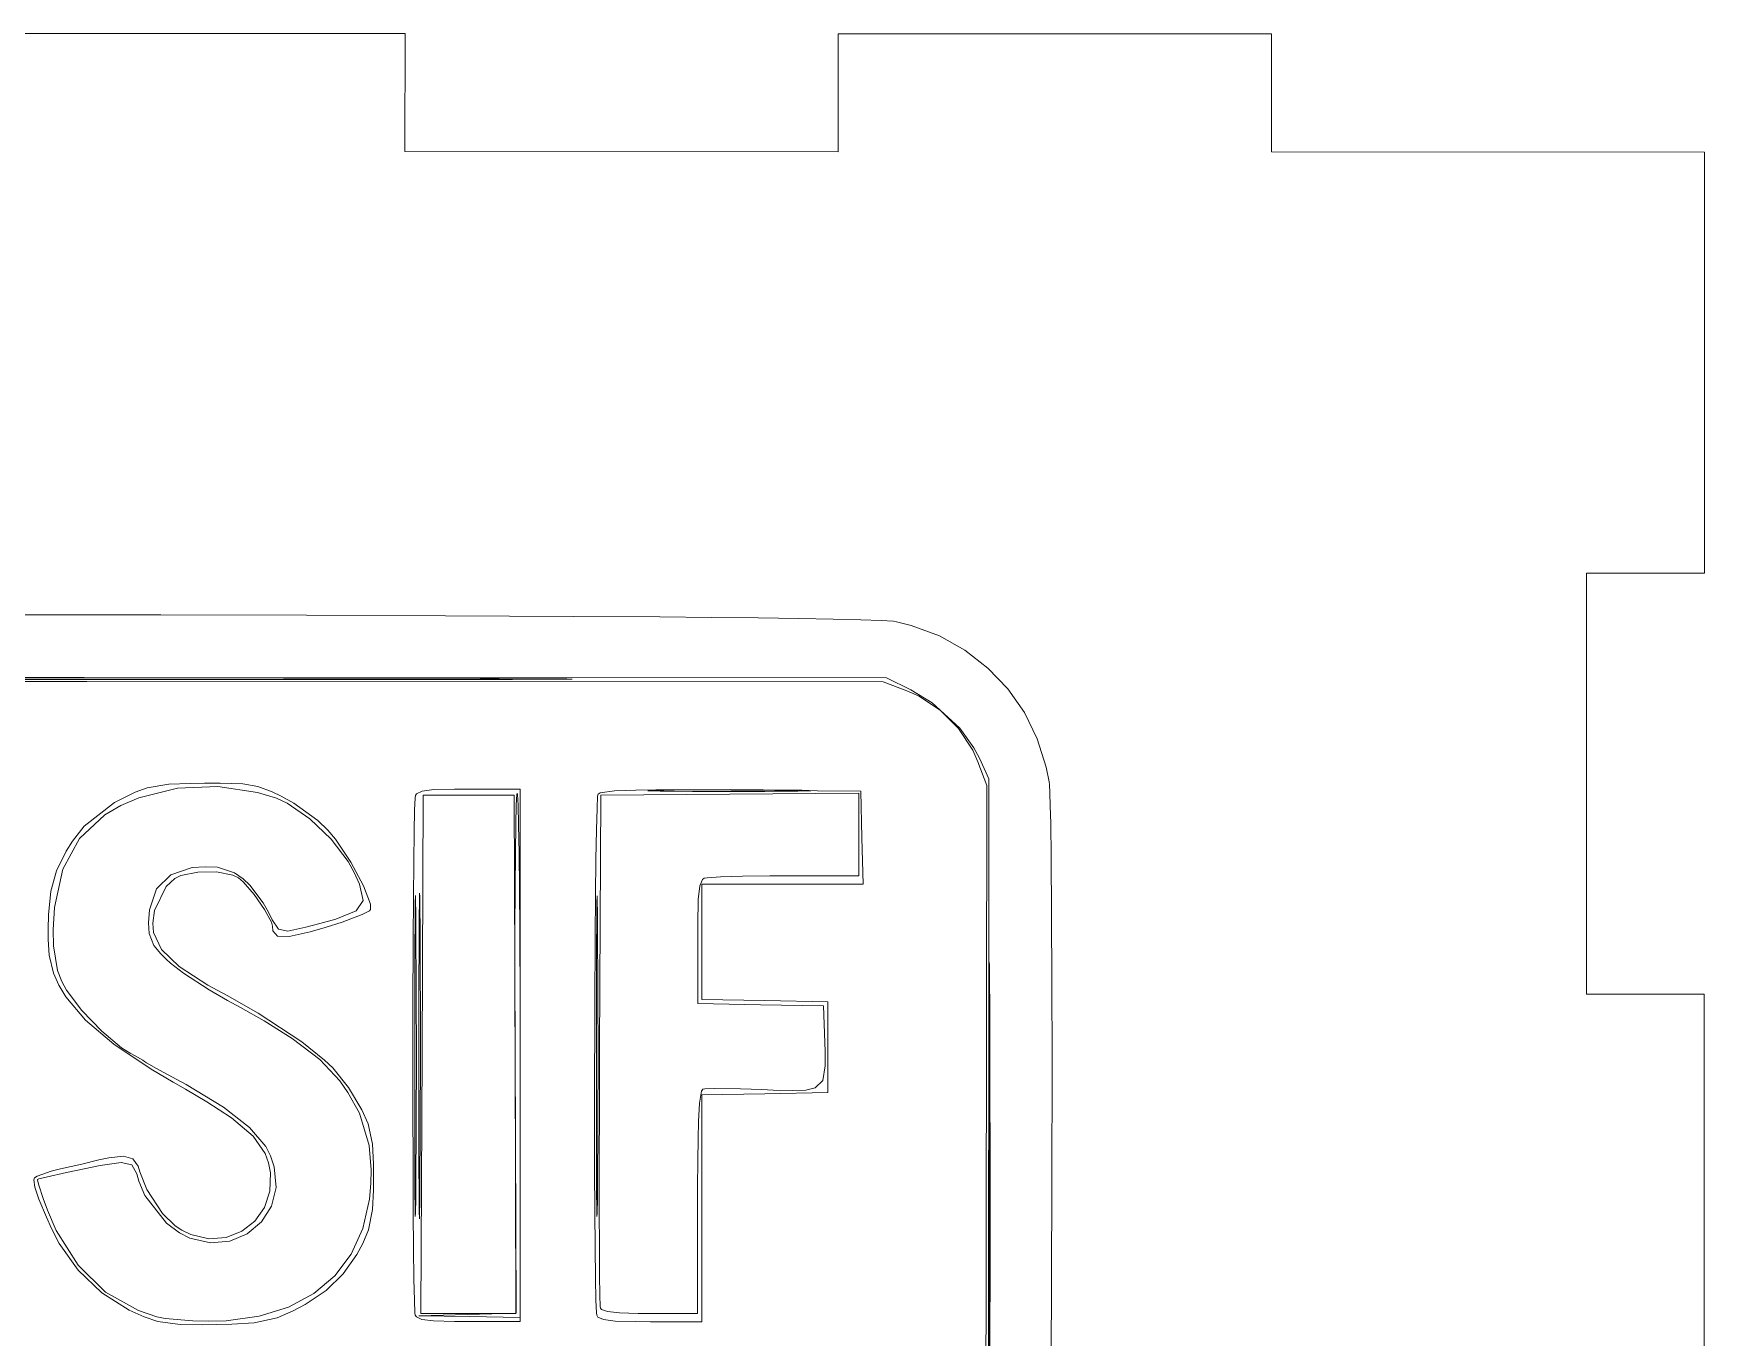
# Model space of a CAD drawing. Header units: millimetres. Extents: x 0 to 610, y 0 to 514.
# Drawn here: x 476 to 518.53, y 75.3 to 108.49 of the extents above; entities that cross this region are included whole.
import ezdxf

# ---------------------------------------------------------------- set-up
doc = ezdxf.new("R2010")
doc.units = ezdxf.units.MM
doc.header["$LTSCALE"] = 0.05
doc.layers.get('0').update_dxf_attribs({"plot": 0})
doc.layers.add('CUT', color=1, linetype='Continuous', lineweight=0)
doc.layers.add('ETCH', color=5, linetype='Continuous', lineweight=0)

# ---------------------------------------------------------------- blocks, each defined once
blk = doc.blocks.new('bottom_outer')
blk.add_lwpolyline([(-642, 67.286), (-642, 56.571), (-645, 56.571), (-645, 45.857), (-642, 45.857), (-642, 35.143), (-645, 35.143), (-645, 24.429), (-642, 24.429), (-642, 13.714), (-645, 13.714), (-645, 3), (-633.974, 3), (-633.974, 0), (-622.949, 0), (-622.949, 3), (-611.923, 3), (-611.923, 0), (-600.897, 0)])
blk = doc.blocks.new('cpsif')
for p, q in [((217.098928, 468.22577), (252.901072, 468.22577)), ((252.901072, 468.22577), (288.172067, 468.176675)), ((288.172067, 468.176675), (321.849619, 468.078486)), ((321.849619, 468.078486), (352.871431, 467.931202)), ((352.871431, 467.931202), (373.755924, 467.788521)), ((373.755924, 467.788521), (386.295721, 467.678059)), ((386.295721, 467.678059), (397.574042, 467.555322)), ((397.574042, 467.555322), (407.458099, 467.420312)), ((407.458099, 467.420312), (415.815107, 467.273029)), ((415.815107, 467.273029), (422.512277, 467.113471)), ((422.512277, 467.113471), (427.416822, 466.94164)), ((427.416822, 466.94164), (430.395957, 466.757536)), ((430.395957, 466.757536), (431.121999, 466.660881)), ((431.121999, 466.660881), (434.707775, 465.759806)), ((434.707775, 465.759806), (441.494375, 463.217253)), ((441.494375, 463.217253), (447.703686, 459.754655)), ((447.703686, 459.754655), (453.258889, 455.452599)), ((453.258889, 455.452599), (458.083162, 450.391675)), ((234.367345, 453.086549), (40.047684, 453.093934)), ((42.075025, 452.099235), (235, 452.099235)), ((139.75, 452.849174), (235, 452.95649)), ((225.359745, 452.589357), (207.191959, 452.592028)), ((235, 452.589017), (225.359745, 452.589357)), ((428.687006, 453.079164), (234.367345, 453.086549)), ((235, 452.95649), (330.25, 452.849174)), ((244.640255, 452.589357), (235, 452.589017)), ((235, 452.099235), (427.924975, 452.099235)), ((262.808041, 452.592028), (244.640255, 452.589357)), ((279.451502, 452.597244), (262.808041, 452.592028)), ((294.521803, 452.604869), (279.451502, 452.597244)), ((307.97011, 452.614772), (294.521803, 452.604869)), ((319.747589, 452.626819), (307.97011, 452.614772)), ((329.805405, 452.640875), (319.747589, 452.626819)), ((338.094725, 452.656809), (329.805405, 452.640875)), ((330.25, 452.849174), (334.883293, 452.835839)), ((334.883293, 452.835839), (342.499979, 452.809692)), ((344.566713, 452.674486), (338.094725, 452.656809)), ((342.499979, 452.809692), (347.957495, 452.784355)), ((349.172537, 452.693773), (344.566713, 452.674486)), ((347.957495, 452.784355), (351.304674, 452.759961)), ((351.863361, 452.714537), (349.172537, 452.693773)), ((351.304674, 452.759961), (352.590351, 452.736644)), ((352.590351, 452.736644), (351.863361, 452.714537)), ((427.924975, 452.099235), (433.653376, 449.955965)), ((434.593503, 450.185486), (428.687006, 453.079164)), ((433.653376, 449.955965), (436.462935, 448.710922)), ((439.77378, 447.06085), (434.593503, 450.185486)), ((458.083162, 450.391675), (462.099686, 444.652473)), ((436.462935, 448.710922), (441.692745, 445.269384)), ((446.475231, 440.880601), (439.77378, 447.06085)), ((441.692745, 445.269384), (446.169068, 440.793625)), ((462.099686, 444.652473), (465.231638, 438.315581)), ((446.169068, 440.793625), (449.61061, 435.564905)), ((449.893946, 436.100728), (446.475231, 440.880601)), ((465.231638, 438.315581), (467.402198, 431.461588)), ((449.61061, 435.564905), (450.855433, 432.756078)), ((451.202157, 433.599235), (449.893946, 436.100728)), ((453.5, 428.599235), (451.202157, 433.599235)), ((450.855433, 432.756078), (452.997405, 427.031144)), ((467.402198, 431.461588), (468.102951, 427.865863)), ((246.747953, 425.279645), (241.723287, 422.768935)), ((249.628239, 426.350009), (246.747953, 425.279645)), ((247.634524, 423.913013), (257.013935, 426.247299)), ((254.869602, 427.206724), (249.628239, 426.350009)), ((260.088036, 427.423309), (254.869602, 427.206724)), ((257.013935, 426.247299), (266.773678, 426.707618)), ((263.5, 427.462434), (260.088036, 427.423309)), ((267.34702, 427.473816), (263.5, 427.462434)), ((266.773678, 426.707618), (276.393387, 425.269429)), ((272.776582, 427.313448), (267.34702, 427.473816)), ((276.465139, 426.69435), (272.776582, 427.313448)), ((276.393387, 425.269429), (280.988113, 423.830724)), ((279.946647, 425.359058), (276.465139, 426.69435)), ((282.08912, 424.342382), (279.946647, 425.359058)), ((316.20718, 425.600052), (314.885851, 424.965731)), ((319.066952, 425.948018), (316.20718, 425.600052)), ((324.089532, 426.085598), (319.066952, 425.948018)), ((327.606989, 426.099235), (324.089532, 426.085598)), ((340, 426.099235), (327.606989, 426.099235)), ((339.174973, 424.772728), (339.25, 425.099391)), ((339.25, 425.099391), (339.326401, 424.769938)), ((340, 361.599235), (340, 426.099235)), ((359.393777, 425.197913), (358.833292, 424.863736)), ((362.852435, 425.667254), (359.393777, 425.197913)), ((367.992451, 425.860652), (362.852435, 425.667254)), ((372.869875, 425.92145), (367.992451, 425.860652)), ((370.930711, 425.704181), (371.420757, 425.758267)), ((371.782745, 425.655992), (370.930711, 425.704181)), ((371.420757, 425.758267), (373.317225, 425.817011)), ((373.912519, 425.61494), (371.782745, 425.655992)), ((379.056205, 425.932343), (372.869875, 425.92145)), ((373.317225, 425.817011), (374.812975, 425.847742)), ((377.255692, 425.582267), (373.912519, 425.61494)), ((374.812975, 425.847742), (390.942077, 425.971954)), ((381.747921, 425.559212), (377.255692, 425.582267)), ((386.678563, 425.897274), (379.056205, 425.932343)), ((387.324866, 425.547015), (381.747921, 425.559212)), ((391.06798, 425.863736), (386.678563, 425.897274)), ((390.5, 425.545376), (387.324866, 425.547015)), ((393.678382, 425.546871), (390.5, 425.545376)), ((390.75, 424.863481), (422, 425.127728)), ((390.942077, 425.971954), (406.812975, 425.847015)), ((422.5, 425.599235), (391.06798, 425.863736)), ((399.280343, 425.558813), (393.678382, 425.546871)), ((403.820145, 425.581663), (399.280343, 425.558813)), ((407.230879, 425.614183), (403.820145, 425.581663)), ((406.812975, 425.847015), (408.24496, 425.816217)), ((409.445636, 425.655135), (407.230879, 425.614183)), ((408.24496, 425.816217), (410.019585, 425.75739)), ((410.397508, 425.703283), (409.445636, 425.655135)), ((410.019585, 425.75739), (410.397508, 425.703283)), ((422, 425.127728), (422, 415.113481)), ((422.782751, 414.349235), (422.5, 425.599235)), ((452.997405, 427.031144), (452.928169, 314.815189)), ((453.642077, 318.599235), (453.5, 428.599235)), ((468.102951, 427.865863), (468.168277, 427.28274)), ((468.168277, 427.28274), (468.289015, 425.228567)), ((468.289015, 425.228567), (468.396782, 422.054361)), ((241.723287, 422.768935), (234.362723, 417.033458)), ((239.385033, 419.815985), (243.250058, 422.050803)), ((243.250058, 422.050803), (247.634524, 423.913013)), ((280.988113, 423.830724), (283.576889, 422.628764)), ((285.162486, 422.661714), (282.08912, 424.342382)), ((283.576889, 422.628764), (289.011306, 418.889275)), ((290.977582, 418.424838), (285.162486, 422.661714)), ((314.534965, 423.980506), (314.404857, 420.978885)), ((314.606989, 424.517447), (314.534965, 423.980506)), ((314.885851, 424.965731), (314.606989, 424.517447)), ((316.242487, 361.849235), (316.5, 424.599235)), ((316.5, 424.599235), (327.5, 424.599235)), ((327.5, 424.599235), (338.5, 424.599235)), ((338.5, 424.599235), (338.757513, 361.849235)), ((338.925338, 417.470555), (339.039563, 422.256179)), ((339.039563, 422.256179), (339.174973, 424.772728)), ((339.326401, 424.769938), (339.472391, 422.232078)), ((339.472391, 422.232078), (339.606735, 417.405988)), ((358.592338, 421.465451), (358.453399, 416.246446)), ((358.74874, 424.380467), (358.592338, 421.465451)), ((358.833292, 424.863736), (358.74874, 424.380467)), ((359.240694, 363.099235), (359.5, 424.599235)), ((359.5, 424.599235), (390.75, 424.863481)), ((468.396782, 422.054361), (468.491877, 417.836772)), ((234.362723, 417.033458), (231.554175, 413.440395)), ((233.256961, 414.109263), (239.385033, 419.815985)), ((289.011306, 418.889275), (294.173707, 413.956226)), ((293.40414, 416.098263), (290.977582, 418.424838)), ((314.404857, 420.978885), (314.293336, 415.699029)), ((338.834288, 410.674124), (338.925338, 417.470555)), ((339.606735, 417.405988), (339.726358, 410.552117)), ((468.491877, 417.836772), (468.611418, 409.721708)), ((229.210062, 406.652123), (233.256961, 414.109263)), ((231.554175, 413.440395), (229.9889, 410.968859)), ((295.238775, 413.915891), (293.40414, 416.098263)), ((294.173707, 413.956226), (298.326689, 408.534259)), ((298.96366, 408.40839), (295.238775, 413.915891)), ((314.293336, 415.699029), (314.200402, 408.491436)), ((358.453399, 416.246446), (358.332558, 409.076226)), ((422, 415.113481), (422, 405.099235)), ((423.065502, 403.099235), (422.782751, 414.349235)), ((229.9889, 410.968859), (227.684424, 406.271071)), ((338.768404, 402.125154), (338.834288, 410.674124)), ((339.726358, 410.552117), (339.828183, 401.930917)), ((358.332558, 409.076226), (358.230447, 400.307569)), ((468.611418, 409.721708), (468.729259, 395.965153)), ((227.684424, 406.271071), (226.329675, 401.349158)), ((227.178581, 397.323395), (229.210062, 406.652123)), ((255.366339, 405.318417), (251.935275, 401.907918)), ((260.499554, 407.027975), (255.366339, 405.318417)), ((256.328385, 404.394831), (257.826136, 405.11709)), ((257.826136, 405.11709), (261.879867, 405.966797)), ((263.70164, 407.242092), (260.499554, 407.027975)), ((261.879867, 405.966797), (266.426409, 406.013909)), ((266.669845, 407.129239), (263.70164, 407.242092)), ((266.426409, 406.013909), (270.363969, 405.247008)), ((270.818884, 405.806504), (266.669845, 407.129239)), ((270.363969, 405.247008), (271.76007, 404.554735)), ((272.87781, 404.316683), (270.818884, 405.806504)), ((298.326689, 408.534259), (299.794209, 405.860133)), ((302.072778, 402.654102), (298.96366, 408.40839)), ((299.794209, 405.860133), (301.044368, 403.035901)), ((314.200402, 408.491436), (314.126055, 399.706603)), ((388.535535, 404.831009), (385.265249, 404.614177)), ((393.810438, 404.995205), (388.535535, 404.831009)), ((400.450112, 405.086846), (393.810438, 404.995205)), ((404.081787, 405.099235), (400.450112, 405.086846)), ((422, 405.099235), (404.081787, 405.099235)), ((226.329675, 401.349158), (225.742601, 395.541717)), ((251.935275, 401.907918), (250.215407, 396.805472)), ((251.426908, 396.677699), (254.278867, 402.465313)), ((254.278867, 402.465313), (256.328385, 404.394831)), ((271.76007, 404.554735), (272.878552, 403.595574)), ((274.481504, 402.775064), (272.87781, 404.316683)), ((272.878552, 403.595574), (275.53727, 400.541665)), ((277.743483, 398.476633), (274.481504, 402.775064)), ((301.044368, 403.035901), (301.976967, 399.069156)), ((303.738223, 398.185295), (302.072778, 402.654102)), ((315.572795, 399.144483), (315.617205, 400.896963)), ((315.617205, 400.896963), (315.667071, 399.971238)), ((338.729676, 392.081913), (338.768404, 402.125154)), ((339.828183, 401.930917), (339.909134, 391.802836)), ((383.490572, 402.700799), (383.146051, 399.330492)), ((384.127878, 404.19745), (383.490572, 402.700799)), ((384, 389.125281), (384, 403.099235)), ((384, 403.099235), (403.532751, 403.099235)), ((384.581787, 404.492246), (384.127878, 404.19745)), ((385.265249, 404.614177), (384.581787, 404.492246)), ((403.532751, 403.099235), (423.065502, 403.099235)), ((226.898074, 391.919321), (227.178581, 397.323395)), ((250.215407, 396.805472), (250, 393.622579)), ((275.53727, 400.541665), (278.094855, 396.914557)), ((279, 396.249246), (277.743483, 398.476633)), ((278.094855, 396.914557), (279.755144, 393.843353)), ((301.976967, 399.069156), (300.295924, 396.565148)), ((303.472361, 396.603628), (303.770848, 396.91178)), ((303.770848, 396.91178), (303.738223, 398.185295)), ((314.126055, 399.706603), (314.070295, 389.695028)), ((314.534656, 394.323165), (314.572524, 398.556059)), ((314.572524, 398.556059), (314.616999, 400.280378)), ((314.616999, 400.280378), (314.666938, 399.368244)), ((314.666938, 399.368244), (314.721197, 395.69178)), ((315.534983, 394.843728), (315.572795, 399.144483)), ((315.667071, 399.971238), (315.721251, 396.237381)), ((358.230447, 400.307569), (358.147697, 390.293247)), ((358.534656, 394.323165), (358.572524, 398.556059)), ((358.572524, 398.556059), (358.616999, 400.280378)), ((358.616999, 400.280378), (358.666938, 399.368244)), ((358.666938, 399.368244), (358.721197, 395.69178)), ((383.146051, 399.330492), (383.012833, 393.289439)), ((225.742601, 395.541717), (225.680051, 392.099235)), ((250, 393.622579), (250.134385, 391.062089)), ((251, 393.581693), (251.426908, 396.677699)), ((251.219526, 391.349207), (251, 393.581693)), ((279.902253, 394.388651), (279, 396.249246)), ((279.755144, 393.843353), (280, 392.869059)), ((281.424362, 392.154488), (279.902253, 394.388651)), ((280, 392.869059), (280.11093, 391.75006)), ((291.5, 393.505439), (288.089601, 392.591491)), ((295.373225, 394.588412), (291.5, 393.505439)), ((292.726618, 392.554501), (296.889618, 393.870547)), ((300.295924, 396.565148), (295.373225, 394.588412)), ((296.889618, 393.870547), (301.721429, 395.695246)), ((301.721429, 395.695246), (303.472361, 396.603628)), ((314.50454, 387.709573), (314.534656, 394.323165)), ((314.721197, 395.69178), (314.749589, 392.776962)), ((314.749589, 392.776962), (314.86449, 361.144024)), ((315.504912, 388.124623), (315.534983, 394.843728)), ((315.721251, 396.237381), (315.749601, 393.276801)), ((315.749601, 393.276801), (315.864337, 361.143798)), ((358.50454, 387.709573), (358.534656, 394.323165)), ((358.721197, 395.69178), (358.749589, 392.776962)), ((358.749589, 392.776962), (358.86449, 361.144024)), ((383.012833, 393.289439), (383, 389.018292)), ((468.729259, 395.965153), (468.801817, 379.414713)), ((225.680051, 392.099235), (225.703881, 389.63633)), ((225.703881, 389.63633), (225.928974, 385.785407)), ((226.981515, 388.052726), (226.898074, 391.919321)), ((250.134385, 391.062089), (251.252879, 388.183359)), ((253.134456, 387.177035), (251.219526, 391.349207)), ((280.11093, 391.75006), (281.224456, 390.446814)), ((281.224456, 390.446814), (284.029294, 390.377488)), ((283.701039, 391.654747), (281.424362, 392.154488)), ((288.089601, 392.591491), (283.701039, 391.654747)), ((284.029294, 390.377488), (289.12835, 391.52718)), ((289.12835, 391.52718), (292.726618, 392.554501)), ((314.070295, 389.695028), (314.021504, 373.144237)), ((338.726856, 374.780252), (338.729676, 392.081913)), ((339.909134, 391.802836), (339.984692, 374.355048)), ((358.147697, 390.293247), (358.061262, 373.707843)), ((383, 389.018292), (383, 374.151327)), ((384, 375.151327), (384, 389.125281)), ((225.928974, 385.785407), (226.949907, 381.440898)), ((227.969339, 382.084534), (226.981515, 388.052726)), ((251.252879, 388.183359), (252.995263, 386.110208)), ((252.995263, 386.110208), (254.264586, 384.822919)), ((257.369926, 383.051734), (253.134456, 387.177035)), ((254.264586, 384.822919), (255.336945, 383.857886)), ((314.48332, 378.84316), (314.50454, 387.709573)), ((315.483724, 379.117097), (315.504912, 388.124623)), ((358.48332, 378.84316), (358.50454, 387.709573)), ((226.949907, 381.440898), (228.272498, 378.522762)), ((228.967009, 379.419321), (227.969339, 382.084534)), ((255.336945, 383.857886), (258.455887, 381.486693)), ((264.349185, 378.561066), (257.369926, 383.051734)), ((258.455887, 381.486693), (264.657307, 377.438359)), ((453.56994, 379.777913), (453.589799, 382.328645)), ((453.589799, 382.328645), (453.611179, 383.818839)), ((453.611179, 383.818839), (453.633942, 384.22145)), ((453.633942, 384.22145), (453.65795, 383.509435)), ((453.65795, 383.509435), (453.683067, 381.655747)), ((453.683067, 381.655747), (453.709156, 378.633344)), ((228.272498, 378.522762), (229.935742, 375.72078)), ((230.109033, 377.330539), (228.967009, 379.419321)), ((233.842553, 372.4105), (230.109033, 377.330539)), ((269, 376.049894), (264.349185, 378.561066)), ((264.657307, 377.438359), (269.097162, 374.887213)), ((314.472139, 367.851805), (314.48332, 378.84316)), ((315.472561, 367.951077), (315.483724, 379.117097)), ((358.472139, 367.851805), (358.48332, 378.84316)), ((453.543303, 374.022468), (453.56994, 379.777913)), ((453.709156, 378.633344), (453.736078, 374.415179)), ((468.801817, 379.414713), (468.831495, 360.683567)), ((229.935742, 375.72078), (234.728132, 370.071724)), ((238.642889, 367.403569), (233.842553, 372.4105)), ((276.533039, 371.819673), (269, 376.049894)), ((269.097162, 374.887213), (272.301334, 373.138406)), ((272.301334, 373.138406), (277.959942, 369.934167)), ((314.021504, 373.144237), (314.021504, 350.054232)), ((338.764727, 362.131254), (338.726856, 374.780252)), ((339.984692, 374.355048), (340, 361.599235)), ((358.061262, 373.707843), (358.019687, 350.526721)), ((383, 374.151327), (398.25, 373.875281)), ((399.25, 374.875281), (384, 375.151327)), ((398.25, 373.875281), (413.5, 373.599235)), ((414.5, 374.599235), (399.25, 374.875281)), ((413.5, 373.599235), (413.790375, 364.750347)), ((414.5, 363.599235), (414.5, 374.599235)), ((453.51439, 362.889075), (453.543303, 374.022468)), ((453.736078, 374.415179), (453.749809, 371.849235)), ((234.728132, 370.071724), (241.574123, 364.278716)), ((287.113359, 364.816905), (276.533039, 371.819673)), ((277.959942, 369.934167), (284.801784, 365.686958)), ((453.749809, 371.849235), (453.860306, 319.099235)), ((243.471064, 363.39344), (238.642889, 367.403569)), ((284.801784, 365.686958), (291.490734, 360.579741)), ((292.626824, 360.435109), (287.113359, 364.816905)), ((314.470672, 361.599235), (314.472139, 367.851805)), ((315.471096, 361.599235), (315.472561, 367.951077)), ((358.470672, 361.599235), (358.472139, 367.851805)), ((413.790375, 364.750347), (413.86128, 362.586672)), ((241.574123, 364.278716), (250.592601, 358.241157)), ((245.570911, 362.100829), (243.471064, 363.39344)), ((246.747674, 361.479447), (245.570911, 362.100829)), ((248.574736, 360.413822), (246.747674, 361.479447)), ((249, 360.100829), (248.574736, 360.413822)), ((291.490734, 360.579741), (296.291328, 355.425968)), ((294.648809, 358.516656), (292.626824, 360.435109)), ((314.472097, 355.343321), (314.470672, 361.599235)), ((314.86449, 361.144024), (314.749374, 329.776962)), ((315.472519, 355.244046), (315.471096, 361.599235)), ((315.864337, 361.143798), (315.749392, 329.276801)), ((315.984973, 299.099235), (316.242487, 361.849235)), ((338.757513, 361.849235), (339.015027, 299.099235)), ((339.029453, 299.16296), (338.764727, 362.131254)), ((340, 361.599235), (340, 298.099235)), ((340, 297.099235), (340, 361.599235)), ((358.472097, 355.343321), (358.470672, 361.599235)), ((358.86449, 361.144024), (358.749374, 329.776962)), ((359.198359, 350.719669), (359.240694, 363.099235)), ((413.86128, 362.586672), (413.902606, 359.07098)), ((414.5, 352.599235), (414.5, 363.599235)), ((453.494032, 348.000336), (453.51439, 362.889075)), ((468.831495, 360.683567), (468.800861, 329.839353)), ((249.509766, 359.740679), (249, 360.100829)), ((251.907422, 358.356629), (249.509766, 359.740679)), ((250.592601, 358.241157), (255.953674, 355.099235)), ((253.5, 357.503199), (251.907422, 358.356629)), ((259.128881, 354.463183), (253.5, 357.503199)), ((298.416443, 353.770997), (294.648809, 358.516656)), ((413.902606, 359.07098), (413.355783, 355.559755)), ((255.953674, 355.099235), (258.936711, 353.3999)), ((258.936711, 353.3999), (264.114534, 350.337359)), ((268.138514, 348.98552), (259.128881, 354.463183)), ((296.291328, 355.425968), (298.287852, 352.599235)), ((298.287852, 352.599235), (301.061969, 347.593538)), ((301.648809, 348.405733), (298.416443, 353.770997)), ((314.483202, 344.326205), (314.472097, 355.343321)), ((315.483609, 344.052254), (315.472519, 355.244046)), ((358.483202, 344.326205), (358.472097, 355.343321)), ((383.921448, 352.971769), (383.433817, 350.016018)), ((384.25, 353.407788), (383.921448, 352.971769)), ((384, 352.047142), (399.25, 352.323188)), ((384.766607, 353.492326), (384.25, 353.407788)), ((387.177136, 353.581285), (384.766607, 353.492326)), ((393.358983, 353.51812), (387.177136, 353.581285)), ((398.508618, 353.347811), (393.358983, 353.51812)), ((401.324149, 353.232049), (398.508618, 353.347811)), ((399.25, 352.323188), (414.5, 352.599235)), ((405.90112, 353.100644), (401.324149, 353.232049)), ((409.231571, 353.221319), (405.90112, 353.100644)), ((411.506223, 353.736383), (409.231571, 353.221319)), ((413.355783, 355.559755), (411.506223, 353.736383)), ((264.114534, 350.337359), (270.108748, 346.415772)), ((274.440593, 344.085578), (268.138514, 348.98552)), ((303.18495, 344.975557), (301.648809, 348.405733)), ((314.021504, 350.054232), (314.070295, 333.503442)), ((358.019687, 350.526721), (358.046529, 333.883833)), ((359.175258, 333.695502), (359.198359, 350.719669)), ((383.433817, 350.016018), (383.199226, 345.600003)), ((384, 324.573188), (384, 352.047142)), ((270.108748, 346.415772), (275.34704, 341.971144)), ((278.383057, 339.492828), (274.440593, 344.085578)), ((301.061969, 347.593538), (303.413629, 339.773348)), ((304.279517, 340.054349), (303.18495, 344.975557)), ((314.504361, 335.410806), (314.483202, 344.326205)), ((358.504361, 335.410806), (358.483202, 344.326205)), ((383.199226, 345.600003), (383.097107, 341.429728)), ((453.483326, 329.572608), (453.494032, 348.000336)), ((275.34704, 341.971144), (278.212745, 337.765256)), ((304.483523, 335.317399), (304.279517, 340.054349)), ((315.504739, 334.995717), (315.483609, 344.052254)), ((383.097107, 341.429728), (383.033325, 336.167047)), ((238, 336.21538), (233.825373, 335.219329)), ((240.412181, 336.767747), (238, 336.21538)), ((243.958665, 337.170465), (240.412181, 336.767747)), ((246.167683, 336.531123), (243.958665, 337.170465)), ((247.478885, 334.722479), (246.167683, 336.531123)), ((278.212745, 337.765256), (279.020025, 335.527713)), ((279.578165, 337.227111), (278.383057, 339.492828)), ((280.454861, 334.611758), (279.578165, 337.227111)), ((303.413629, 339.773348), (303.897535, 333.866928)), ((383.033325, 336.167047), (383.003521, 329.71648)), ((223.027912, 332.31534), (222.357079, 331.867983)), ((226.409311, 333.477979), (223.027912, 332.31534)), ((223.434772, 331.612833), (225.204727, 332.058787)), ((225.204727, 332.058787), (230.122958, 333.159974)), ((228.703398, 334.050062), (226.409311, 333.477979)), ((233.825373, 335.219329), (228.703398, 334.050062)), ((230.122958, 333.159974), (234.373153, 334.060131)), ((234.373153, 334.060131), (238.263621, 334.85477)), ((238.263621, 334.85477), (243.378634, 335.614027)), ((243.378634, 335.614027), (245.947166, 335.042141)), ((245.947166, 335.042141), (247.178919, 332.86977)), ((247.178919, 332.86977), (247.671535, 331.099235)), ((247.935194, 333.339904), (247.478885, 334.722479)), ((249.56536, 329.087308), (247.935194, 333.339904)), ((279.020025, 335.527713), (279.506856, 333.150893)), ((279.506856, 333.150893), (279.424904, 328.677331)), ((280.887913, 329.606158), (280.454861, 334.611758)), ((303.897535, 333.866928), (303.845822, 330.581065)), ((304.481987, 328.95682), (304.5, 332.099235)), ((304.5, 332.099235), (304.483523, 335.317399)), ((314.070295, 333.503442), (314.126055, 323.491866)), ((314.534432, 328.727645), (314.504361, 335.410806)), ((315.534766, 328.207009), (315.504739, 334.995717)), ((358.046529, 333.883833), (358.09324, 323.803816)), ((358.534432, 328.727645), (358.504361, 335.410806)), ((359.185484, 323.751514), (359.175258, 333.695502)), ((222.357079, 331.867983), (222.218071, 331.388619)), ((222.218071, 331.388619), (222.463958, 329.642786)), ((222.463958, 329.642786), (223.46087, 326.692118)), ((223.124118, 331.303102), (223.140667, 331.507714)), ((223.407285, 330.121183), (223.124118, 331.303102)), ((223.140667, 331.507714), (223.434772, 331.612833)), ((224.477102, 326.873513), (223.407285, 330.121183)), ((247.671535, 331.099235), (249.096453, 327.619526)), ((253.407481, 323.219818), (249.56536, 329.087308)), ((279.424904, 328.677331), (278.108096, 324.711689)), ((279.774842, 325.082174), (280.887913, 329.606158)), ((303.845822, 330.581065), (303.517041, 326.731901)), ((304.278939, 324.245125), (304.481987, 328.95682)), ((314.57227, 324.407243), (314.534432, 328.727645)), ((314.749374, 329.776962), (314.720962, 326.927803)), ((315.572549, 323.818702), (315.534766, 328.207009)), ((315.749392, 329.276801), (315.721022, 326.381912)), ((358.57227, 324.407243), (358.534432, 328.727645)), ((358.749374, 329.776962), (358.720962, 326.927803)), ((383.003521, 329.71648), (383, 326.015901)), ((453.481936, 319.099235), (453.483326, 329.572608)), ((468.800861, 329.839353), (468.632344, 286.804267)), ((223.46087, 326.692118), (225.271795, 322.350185)), ((225.507119, 324.080604), (224.477102, 326.873513)), ((227.657839, 319.137491), (225.507119, 324.080604)), ((249.096453, 327.619526), (254.331357, 320.936973)), ((278.108096, 324.711689), (275.763587, 321.415347)), ((277.372841, 321.257578), (279.774842, 325.082174)), ((303.517041, 326.731901), (301.910096, 319.656572)), ((303.262115, 319.300854), (304.278939, 324.245125)), ((314.616733, 322.580122), (314.57227, 324.407243)), ((314.720962, 326.927803), (314.666678, 323.376801)), ((315.721022, 326.381912), (315.666819, 322.773581)), ((358.616733, 322.580122), (358.57227, 324.407243)), ((358.720962, 326.927803), (358.666678, 323.376801)), ((383, 326.015901), (383, 299.099235)), ((384, 297.099235), (384, 324.573188)), ((225.271795, 322.350185), (226.502196, 319.599235)), ((256.47431, 320.244756), (253.407481, 323.219818)), ((254.331357, 320.936973), (257.50936, 318.540881)), ((258.04985, 319.191373), (256.47431, 320.244756)), ((275.763587, 321.415347), (272.598533, 318.949683)), ((273.939106, 318.350146), (277.372841, 321.257578)), ((314.126055, 323.491866), (314.200402, 314.707033)), ((314.666678, 323.376801), (314.616733, 322.580122)), ((315.616947, 321.963369), (315.572549, 323.818702)), ((315.666819, 322.773581), (315.616947, 321.963369)), ((358.09324, 323.803816), (358.163742, 314.947564)), ((358.666678, 323.376801), (358.616733, 322.580122)), ((359.215165, 315.23216), (359.185484, 323.751514)), ((226.502196, 319.599235), (228.348847, 316.003396)), ((232.96979, 310.703096), (227.657839, 319.137491)), ((228.348847, 316.003396), (232.971864, 309.506349)), ((257.50936, 318.540881), (260.019432, 317.30855)), ((260.251649, 318.150561), (258.04985, 319.191373)), ((260.019432, 317.30855), (265.005207, 316.157858)), ((264.635409, 317.15591), (260.251649, 318.150561)), ((268.820088, 317.476078), (264.635409, 317.15591)), ((265.005207, 316.157858), (269.73083, 316.577648)), ((272.598533, 318.949683), (268.820088, 317.476078)), ((269.73083, 316.577648), (273.939106, 318.350146)), ((301.910096, 319.656572), (299.086818, 313.453895)), ((300.498859, 313.3567), (301.880185, 316.012753)), ((301.880185, 316.012753), (303.262115, 319.300854)), ((453.483326, 308.625861), (453.481936, 319.099235)), ((453.652005, 307.334128), (453.642077, 318.599235)), ((453.860306, 319.099235), (453.749809, 266.349235)), ((299.086818, 313.453895), (295.106617, 308.174256)), ((297.178516, 308.632312), (300.498859, 313.3567)), ((314.200402, 314.707033), (314.293336, 307.49944)), ((358.163742, 314.947564), (358.258668, 307.667851)), ((359.263403, 308.394813), (359.215165, 315.23216)), ((452.928169, 314.815189), (452.916378, 303.339913)), ((239.608473, 304.224595), (232.96979, 310.703096)), ((232.971864, 309.506349), (238.698394, 304.064806)), ((295.106617, 308.174256), (290.028906, 303.86804)), ((293.038033, 304.617316), (297.178516, 308.632312)), ((358.258668, 307.667851), (358.37865, 302.317455)), ((359.329304, 303.496845), (359.263403, 308.394813)), ((453.494032, 290.198133), (453.483326, 308.625861)), ((238.698394, 304.064806), (245.365111, 299.833966)), ((247.549147, 299.726129), (239.608473, 304.224595)), ((290.028906, 303.86804), (283.913097, 300.585632)), ((287.985548, 301.222635), (293.038033, 304.617316)), ((314.293336, 307.49944), (314.404857, 302.219584)), ((453.64465, 285.462656), (453.652005, 307.334128)), ((245.365111, 299.833966), (249, 298.221059)), ((252, 298.226955), (247.549147, 299.726129)), ((283.913097, 300.585632), (276.818602, 298.377417)), ((281.176407, 298.024958), (285.088599, 299.730076)), ((285.088599, 299.730076), (287.985548, 301.222635)), ((314.404857, 302.219584), (314.534965, 299.217964)), ((358.37865, 302.317455), (358.524322, 299.249149)), ((359.41197, 300.79563), (359.329304, 303.496845)), ((359.459309, 300.349235), (359.41197, 300.79563)), ((359.733565, 300.037095), (359.459309, 300.349235)), ((361.220951, 299.558174), (359.733565, 300.037095)), ((364.110516, 299.25741), (361.220951, 299.558174)), ((452.916378, 303.339913), (452.866398, 281.156995)), ((249, 298.221059), (252.273961, 297.136709)), ((254.066914, 297.852003), (252, 298.226955)), ((252.273961, 297.136709), (257.702892, 296.375106)), ((260.712038, 297.299193), (254.066914, 297.852003)), ((257.702892, 296.375106), (263.002654, 296.301937)), ((264.471786, 297.189423), (260.712038, 297.299193)), ((263.002654, 296.301937), (266.5, 296.359195)), ((268.804832, 297.293779), (264.471786, 297.189423)), ((266.5, 296.359195), (270.22859, 296.454532)), ((276.818602, 298.377417), (268.804832, 297.293779)), ((270.22859, 296.454532), (275.644652, 296.772904)), ((275.644652, 296.772904), (281.176407, 298.024958)), ((314.534965, 299.217964), (314.606989, 298.681022)), ((314.606989, 298.681022), (314.885851, 298.232738)), ((314.885851, 298.232738), (316.20718, 297.598417)), ((315.5, 298.5293), (327.264727, 298.84613)), ((327.75, 298.314267), (315.5, 298.5293)), ((327.5, 299.099235), (315.984973, 299.099235)), ((316.20718, 297.598417), (319.066952, 297.250451)), ((319.066952, 297.250451), (324.089532, 297.112871)), ((324.089532, 297.112871), (327.606989, 297.099235)), ((327.264727, 298.84613), (339.029453, 299.16296)), ((339.015027, 299.099235), (327.5, 299.099235)), ((327.606989, 297.099235), (340, 297.099235)), ((340, 298.099235), (327.75, 298.314267)), ((358.524322, 299.249149), (358.606989, 298.681022)), ((358.606989, 298.681022), (358.885851, 298.232738)), ((358.885851, 298.232738), (360.20718, 297.598417)), ((360.20718, 297.598417), (363.066952, 297.250451)), ((363.066952, 297.250451), (368.089532, 297.112871)), ((368.582679, 299.116027), (364.110516, 299.25741)), ((368.089532, 297.112871), (371.606989, 297.099235)), ((371.468615, 299.099235), (368.582679, 299.116027)), ((383, 299.099235), (371.468615, 299.099235)), ((371.606989, 297.099235), (384, 297.099235))]:
    blk.add_line(p, q)

msp = doc.modelspace()

# ---------------------------------------------------------------- block references
at = {"layer": 'CUT', "rotation": 179.9750312342608}
msp.add_blockref('bottom_outer', (-126.467, 108.752), dxfattribs=at)
at = {"layer": 'ETCH', "xscale": 0.1050744447551892, "yscale": 0.1050744447551892, "zscale": 0.1050744447551892, "rotation": 359.9750312342607}
msp.add_blockref('cpsif', (452.644, 44.504), dxfattribs=at)

doc.saveas('drawing.dxf')
